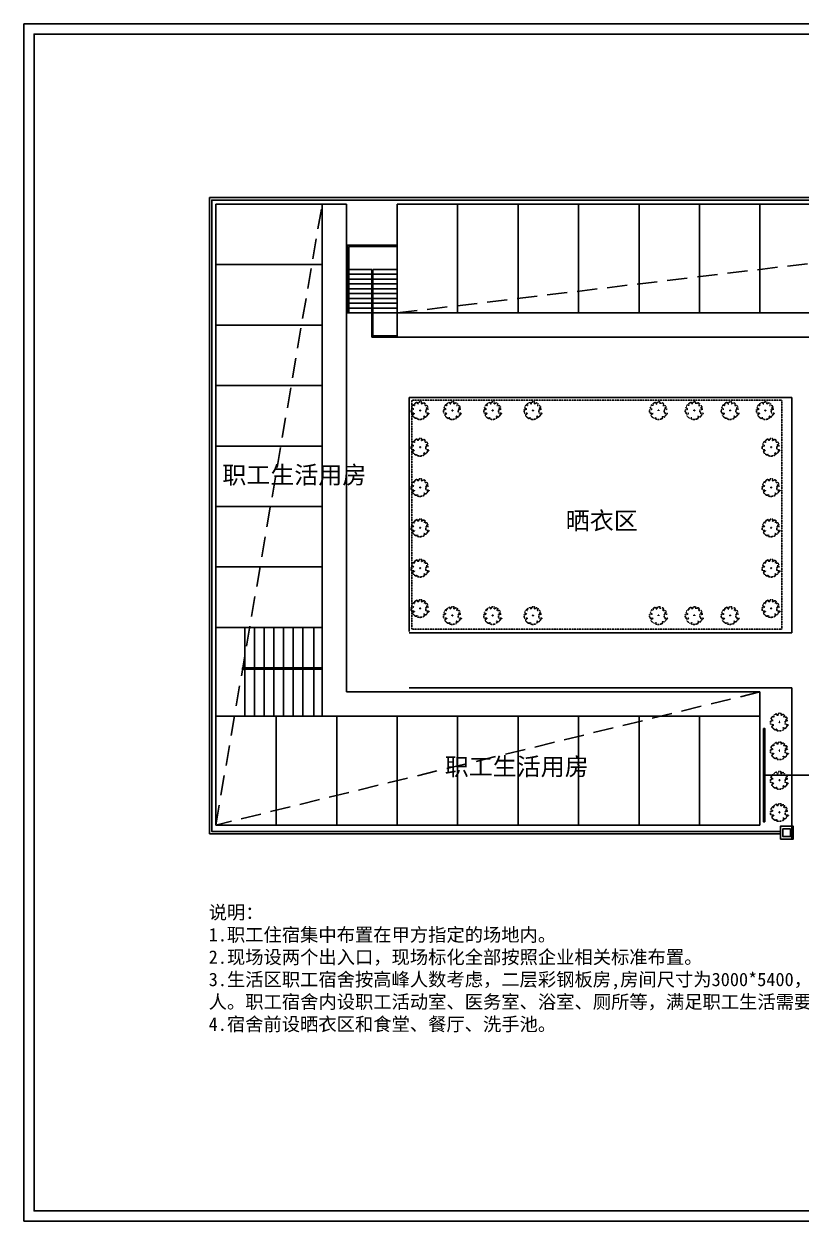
# Model space of a CAD drawing. Extents: x -337559 to 1065231, y 80891 to 497838.
# Drawn here: x -337559 to -298999, y 226363 to 285745 of the extents above; entities that cross this region are included whole.
import ezdxf

# ---------------------------------------------------------------- set-up
doc = ezdxf.new("R2010")
doc.units = 0
doc.linetypes.add('DASHED', pattern=[19.05, 12.7, -6.35])
doc.linetypes.add('DASHEDX2', pattern=[1.5, 1, -0.5])
doc.layers.get('0').update_dxf_attribs({"linetype": 'CONTINUOUS'})
for name, color, linetype in [('CC', 7, 'CONTINUOUS'), ('LAYER4', 5, 'CONTINUOUS'), ('LUNKUO', 6, 'CONTINUOUS'), ('外围线', 8, 'CONTINUOUS'), ('拟建', 7, 'CONTINUOUS'), ('标注', 7, 'CONTINUOUS'), ('水', 3, 'CONTINUOUS'), ('降水井', 3, 'CONTINUOUS')]:
    doc.layers.add(name, color=color, linetype=linetype)
doc.styles.add('文字', font='SimSun.ttf')

msp = doc.modelspace()

# ---------------------------------------------------------------- linework, layer by layer
for points in [[(-253584.3, 226362.8), (-337558.5, 226362.8), (-337558.5, 285744.6), (-253584.3, 285744.6)], [(-254084.1, 226862.7), (-337058.7, 226862.7), (-337058.7, 285244.8), (-254084.1, 285244.8)]]:
    msp.add_lwpolyline(points, close=True)
at = {"layer": 'CC', "linetype": 'DASHEDX2', "ltscale": 1000}
for p, q in [((-328039.2, 246008.5), (-322756.7, 276808.5)), ((-319039.2, 271408.5), (-274039.2, 276808.5)), ((-301039.2, 252608.5), (-328039.2, 246008.5))]:
    msp.add_line(p, q, dxfattribs=at)
at = {"layer": 'LAYER4'}
for p, q in [((-321499.2, 274768.5), (-319039.2, 274768.5)), ((-321499.2, 274768.5), (-321499.2, 271408.5)), ((-321439.2, 274708.5), (-319039.2, 274708.5)), ((-321439.2, 274708.5), (-321439.2, 271408.5)), ((-321439.2, 273568.5), (-320299.2, 273568.5)), ((-321439.2, 273328.5), (-320299.2, 273328.5)), ((-320299.2, 270208.5), (-320299.2, 273568.5)), ((-320239.2, 273568.5), (-319039.2, 273568.5)), ((-320239.2, 270268.5), (-320239.2, 273568.5)), ((-320239.2, 273328.5), (-319039.2, 273328.5)), ((-321439.2, 273088.5), (-320299.2, 273088.5)), ((-321439.2, 272848.5), (-320299.2, 272848.5)), ((-321439.2, 272608.5), (-320299.2, 272608.5)), ((-320239.2, 273088.5), (-319039.2, 273088.5)), ((-320239.2, 272848.5), (-319039.2, 272848.5)), ((-320239.2, 272608.5), (-319039.2, 272608.5)), ((-321439.2, 272368.5), (-320299.2, 272368.5)), ((-321439.2, 272128.5), (-320299.2, 272128.5)), ((-320239.2, 272368.5), (-319039.2, 272368.5)), ((-320239.2, 272128.5), (-319039.2, 272128.5)), ((-321499.2, 271408.5), (-320299.2, 271408.5)), ((-321439.2, 271888.5), (-320299.2, 271888.5)), ((-321439.2, 271648.5), (-320299.2, 271648.5)), ((-320239.2, 271888.5), (-319039.2, 271888.5)), ((-320239.2, 271648.5), (-319039.2, 271648.5)), ((-320239.2, 271408.5), (-319039.2, 271408.5)), ((-320299.2, 270208.5), (-319039.2, 270208.5)), ((-320239.2, 270268.5), (-319039.2, 270268.5)), ((-326596.7, 255808.5), (-326596.7, 253802)), ((-326116.7, 255808.5), (-326116.7, 253802)), ((-325636.7, 255808.5), (-325636.7, 253802)), ((-325156.7, 255808.5), (-325156.7, 253802)), ((-324676.7, 255808.5), (-324676.7, 253802)), ((-324196.7, 255808.5), (-324196.7, 253802)), ((-323716.7, 255808.5), (-323716.7, 253802)), ((-323174.1, 255808.5), (-323174.1, 253802)), ((-326722, 253742), (-326722, 253802)), ((-326722, 253802), (-322756.7, 253802)), ((-326722, 253742), (-322756.7, 253742)), ((-326596.7, 253742), (-326596.7, 251408.5)), ((-326116.7, 253742), (-326116.7, 251408.5)), ((-325636.7, 253742), (-325636.7, 251408.5)), ((-325156.7, 253742), (-325156.7, 251408.5)), ((-324676.7, 253742), (-324676.7, 251408.5)), ((-324196.7, 253742), (-324196.7, 251408.5)), ((-323716.7, 253742), (-323716.7, 251408.5)), ((-323174.1, 253742), (-323174.1, 251408.5))]:
    msp.add_line(p, q, dxfattribs=at)
at = {"layer": 'LUNKUO'}
for p, q in [((-328039.2, 276808.5), (-328039.2, 255808.5)), ((-321556.7, 276808.5), (-328039.2, 276808.5)), ((-322756.7, 276808.5), (-322756.7, 251408.5)), ((-321556.7, 276808.5), (-321556.7, 252608.5)), ((-274039.2, 276808.5), (-319039.2, 276808.5)), ((-319039.2, 276808.5), (-319039.2, 270208.5)), ((-316039.2, 276808.5), (-316039.2, 271408.5)), ((-313039.2, 276808.5), (-313039.2, 271408.5)), ((-310039.2, 276808.5), (-310039.2, 271408.5)), ((-307039.2, 276808.5), (-307039.2, 271408.5)), ((-304039.2, 276808.5), (-304039.2, 271408.5)), ((-301039.2, 276808.5), (-301039.2, 271408.5)), ((-322756.7, 273808.5), (-328039.2, 273808.5)), ((-319039.2, 271408.5), (-274039.2, 271408.5)), ((-322756.7, 270808.5), (-328039.2, 270808.5)), ((-319039.2, 270208.5), (-274039.2, 270208.5)), ((-322756.7, 267808.5), (-328039.2, 267808.5)), ((-322756.7, 264808.5), (-328039.2, 264808.5)), ((-322756.7, 261808.5), (-328039.2, 261808.5)), ((-322756.7, 258808.5), (-328039.2, 258808.5)), ((-328039.2, 246008.5), (-328039.2, 255808.5)), ((-322756.7, 255808.5), (-328039.2, 255808.5)), ((-321556.7, 252608.5), (-301039.2, 252608.5)), ((-301039.2, 246008.5), (-301039.2, 252608.5)), ((-328039.2, 251408.5), (-301039.2, 251408.5)), ((-325039.2, 246008.5), (-325039.2, 251408.5)), ((-322039.2, 246008.5), (-322039.2, 251408.5)), ((-319039.2, 246008.5), (-319039.2, 251408.5)), ((-316039.2, 246008.5), (-316039.2, 251408.5)), ((-313039.2, 246008.5), (-313039.2, 251408.5)), ((-310039.2, 246008.5), (-310039.2, 251408.5)), ((-307039.2, 246008.5), (-307039.2, 251408.5)), ((-304039.2, 246008.5), (-304039.2, 251408.5)), ((-301039.2, 246008.5), (-328039.2, 246008.5))]:
    msp.add_line(p, q, dxfattribs=at)
at = {"layer": '外围线'}
for p, q in [((-318439.2, 267208.5), (-318439.2, 255608.5)), ((-318439.2, 267208.5), (-299464.6, 267208.5)), ((-299464.6, 255537.3), (-299464.6, 267208.5)), ((-318439.2, 255537.3), (-299464.6, 255537.3)), ((-318439.2, 252820.7), (-299464.6, 252820.7)), ((-299464.6, 245292.3), (-299464.6, 252820.7))]:
    msp.add_line(p, q, dxfattribs=at)
at = {"layer": '拟建'}
for p, q in [((-328359.2, 245567.6), (-328359.2, 277128.5)), ((-328359.2, 277128.5), (-269689.1, 277128.5)), ((-300027.7, 245567.6), (-328359.2, 245567.6))]:
    msp.add_line(p, q, dxfattribs=at)
msp.add_lwpolyline([(-269809.1, 270942.9), (-269809.1, 277008.5), (-328239.2, 277008.5), (-328239.2, 245687.6), (-300027.7, 245687.6)], dxfattribs=at)
at = {"layer": '标注', "ltscale": 500}
msp.add_line((-300798.2, 248485.5), (-294411.6, 248485.5), dxfattribs=at)
at = {"layer": '标注'}
msp.add_lwpolyline([(-300027.7, 245307.2), (-299387.7, 245307.2), (-299387.7, 245947.2), (-300027.7, 245947.2), (-300027.7, 245307.2)], dxfattribs=at)
msp.add_lwpolyline([(-299515.7, 245819.2), (-299899.7, 245819.2), (-299899.7, 245435.2), (-299515.7, 245435.2)], close=True, dxfattribs=at)
at = {"layer": '水'}
msp.add_lwpolyline([(-300870.9, 250799), (-300798.2, 250799), (-300798.2, 246172.1), (-300870.9, 246172.1)], close=True, dxfattribs=at)
at = {"layer": '降水井', "linetype": 'DASHED'}
for p, q in [((-318344.9, 266610.5), (-318212.5, 266635.9)), ((-318212.5, 266635.9), (-318321.1, 266712.2)), ((-318319.2, 267088.5), (-318319.2, 255728.5)), ((-318319.2, 267088.5), (-299960.4, 267088.5)), ((-318239.2, 266850.4), (-318177.7, 266808.2)), ((-318177.7, 266808.2), (-318167.1, 266916)), ((-318051.2, 266975.9), (-317994.9, 266877.4)), ((-317994.9, 266877.4), (-317943.4, 266997.7)), ((-317817.1, 266988.6), (-317827.2, 266898.1)), ((-317827.2, 266898.1), (-317715.7, 266952.6)), ((-317642.9, 266906.6), (-317690.7, 266823.7)), ((-317690.7, 266823.7), (-317549.3, 266806.1)), ((-317616.5, 266610.5), (-317484.1, 266635.9)), ((-317514, 266742.8), (-317597.6, 266684.3)), ((-317597.6, 266684.3), (-317481.1, 266634.7)), ((-316742.9, 266610.5), (-316610.5, 266635.9)), ((-316610.5, 266635.9), (-316719.1, 266712.2)), ((-316637.2, 266850.4), (-316575.7, 266808.2)), ((-316575.7, 266808.2), (-316565.1, 266916)), ((-316449.2, 266975.9), (-316392.9, 266877.4)), ((-316392.9, 266877.4), (-316341.4, 266997.7)), ((-316215.1, 266988.6), (-316225.2, 266898.1)), ((-316225.2, 266898.1), (-316113.7, 266952.6)), ((-316040.9, 266906.6), (-316088.7, 266823.7)), ((-316088.7, 266823.7), (-315947.3, 266806.1)), ((-316014.5, 266610.5), (-315882.1, 266635.9)), ((-315912, 266742.8), (-315995.6, 266684.3)), ((-315995.6, 266684.3), (-315879.1, 266634.7)), ((-314742.9, 266610.5), (-314610.5, 266635.9)), ((-314610.5, 266635.9), (-314719.1, 266712.2)), ((-314637.2, 266850.4), (-314575.7, 266808.2)), ((-314575.7, 266808.2), (-314565.1, 266916)), ((-314449.2, 266975.9), (-314392.9, 266877.4)), ((-314392.9, 266877.4), (-314341.4, 266997.7)), ((-314215.1, 266988.6), (-314225.2, 266898.1)), ((-314225.2, 266898.1), (-314113.7, 266952.6)), ((-314040.9, 266906.6), (-314088.7, 266823.7)), ((-314088.7, 266823.7), (-313947.3, 266806.1)), ((-314014.5, 266610.5), (-313882.1, 266635.9)), ((-313912, 266742.8), (-313995.6, 266684.3)), ((-313995.6, 266684.3), (-313879.1, 266634.7)), ((-312742.9, 266610.5), (-312610.5, 266635.9)), ((-312610.5, 266635.9), (-312719.1, 266712.2)), ((-312637.2, 266850.4), (-312575.7, 266808.2)), ((-312575.7, 266808.2), (-312565.1, 266916)), ((-312449.2, 266975.9), (-312392.9, 266877.4)), ((-312392.9, 266877.4), (-312341.4, 266997.7)), ((-312215.1, 266988.6), (-312225.2, 266898.1)), ((-312225.2, 266898.1), (-312113.7, 266952.6)), ((-312040.9, 266906.6), (-312088.7, 266823.7)), ((-312088.7, 266823.7), (-311947.3, 266806.1)), ((-312014.5, 266610.5), (-311882.1, 266635.9)), ((-311912, 266742.8), (-311995.6, 266684.3)), ((-311995.6, 266684.3), (-311879.1, 266634.7)), ((-306514.7, 266610.5), (-306382.3, 266635.9)), ((-306382.3, 266635.9), (-306490.9, 266712.2)), ((-306409.1, 266850.4), (-306347.5, 266808.2)), ((-306347.5, 266808.2), (-306337, 266916)), ((-306221, 266975.9), (-306164.8, 266877.4)), ((-306164.8, 266877.4), (-306113.2, 266997.7)), ((-305986.9, 266988.6), (-305997, 266898.1)), ((-305997, 266898.1), (-305885.6, 266952.6)), ((-305812.8, 266906.6), (-305860.5, 266823.7)), ((-305860.5, 266823.7), (-305719.2, 266806.1)), ((-305786.3, 266610.5), (-305653.9, 266635.9)), ((-305683.9, 266742.8), (-305767.5, 266684.3)), ((-305767.5, 266684.3), (-305651, 266634.7)), ((-304742.9, 266610.5), (-304610.5, 266635.9)), ((-304610.5, 266635.9), (-304719.1, 266712.2)), ((-304637.2, 266850.4), (-304575.7, 266808.2)), ((-304575.7, 266808.2), (-304565.1, 266916)), ((-304449.2, 266975.9), (-304392.9, 266877.4)), ((-304392.9, 266877.4), (-304341.4, 266997.7)), ((-304215.1, 266988.6), (-304225.2, 266898.1)), ((-304225.2, 266898.1), (-304113.7, 266952.6)), ((-304040.9, 266906.6), (-304088.7, 266823.7)), ((-304088.7, 266823.7), (-303947.3, 266806.1)), ((-304014.5, 266610.5), (-303882.1, 266635.9)), ((-303912, 266742.8), (-303995.6, 266684.3)), ((-303995.6, 266684.3), (-303879.1, 266634.7)), ((-302961.5, 266610.5), (-302829.1, 266635.9)), ((-302829.1, 266635.9), (-302937.7, 266712.2)), ((-302855.9, 266850.4), (-302794.3, 266808.2)), ((-302794.3, 266808.2), (-302783.8, 266916)), ((-302667.8, 266975.9), (-302611.6, 266877.4)), ((-302611.6, 266877.4), (-302560, 266997.7)), ((-302433.7, 266988.6), (-302443.8, 266898.1)), ((-302443.8, 266898.1), (-302332.4, 266952.6)), ((-302259.6, 266906.6), (-302307.3, 266823.7)), ((-302307.3, 266823.7), (-302166, 266806.1)), ((-302233.1, 266610.5), (-302100.7, 266635.9)), ((-302130.7, 266742.8), (-302214.3, 266684.3)), ((-302214.3, 266684.3), (-302097.8, 266634.7)), ((-301216, 266610.5), (-301083.6, 266635.9)), ((-301083.6, 266635.9), (-301192.2, 266712.2)), ((-301110.3, 266850.4), (-301048.8, 266808.2)), ((-301048.8, 266808.2), (-301038.2, 266916)), ((-300922.3, 266975.9), (-300866, 266877.4)), ((-300866, 266877.4), (-300814.5, 266997.7)), ((-300688.2, 266988.6), (-300698.3, 266898.1)), ((-300698.3, 266898.1), (-300586.8, 266952.6)), ((-300514, 266906.6), (-300561.8, 266823.7)), ((-300561.8, 266823.7), (-300420.4, 266806.1)), ((-300487.6, 266610.5), (-300355.2, 266635.9)), ((-300385.1, 266742.8), (-300468.7, 266684.3)), ((-300468.7, 266684.3), (-300352.2, 266634.7)), ((-299960.4, 255728.5), (-299960.4, 267088.5)), ((-318172.2, 266426.6), (-318330.7, 266442.9)), ((-318287.3, 266341.6), (-318172.2, 266426.6)), ((-318025.7, 266213.4), (-318116.8, 266178.1)), ((-318031.5, 266143.5), (-318025.7, 266213.4)), ((-317618.1, 266239.9), (-317715.5, 266293.9)), ((-317715.5, 266293.9), (-317695.8, 266183.6)), ((-317443.8, 266426.6), (-317602.3, 266442.9)), ((-317558.9, 266341.6), (-317443.8, 266426.6)), ((-316570.2, 266426.6), (-316728.7, 266442.9)), ((-316685.3, 266341.6), (-316570.2, 266426.6)), ((-316423.7, 266213.4), (-316514.8, 266178.1)), ((-316429.5, 266143.5), (-316423.7, 266213.4)), ((-316113.5, 266293.9), (-316093.8, 266183.6)), ((-316016.1, 266239.9), (-316113.5, 266293.9)), ((-315841.8, 266426.6), (-316000.3, 266442.9)), ((-315956.9, 266341.6), (-315841.8, 266426.6)), ((-314570.2, 266426.6), (-314728.7, 266442.9)), ((-314685.3, 266341.6), (-314570.2, 266426.6)), ((-314423.7, 266213.4), (-314514.8, 266178.1)), ((-314429.5, 266143.5), (-314423.7, 266213.4)), ((-314113.5, 266293.9), (-314093.8, 266183.6)), ((-314016.1, 266239.9), (-314113.5, 266293.9)), ((-313841.8, 266426.6), (-314000.3, 266442.9)), ((-313956.9, 266341.6), (-313841.8, 266426.6)), ((-312570.2, 266426.6), (-312728.7, 266442.9)), ((-312685.3, 266341.6), (-312570.2, 266426.6)), ((-312423.7, 266213.4), (-312514.8, 266178.1)), ((-312429.5, 266143.5), (-312423.7, 266213.4)), ((-312113.5, 266293.9), (-312093.8, 266183.6)), ((-312016.1, 266239.9), (-312113.5, 266293.9)), ((-311841.8, 266426.6), (-312000.3, 266442.9)), ((-311956.9, 266341.6), (-311841.8, 266426.6)), ((-306342, 266426.6), (-306500.5, 266442.9)), ((-306457.1, 266341.6), (-306342, 266426.6)), ((-306195.5, 266213.4), (-306286.7, 266178.1)), ((-306201.4, 266143.5), (-306195.5, 266213.4)), ((-305885.3, 266293.9), (-305865.6, 266183.6)), ((-305787.9, 266239.9), (-305885.3, 266293.9)), ((-305613.7, 266426.6), (-305772.1, 266442.9)), ((-305728.7, 266341.6), (-305613.7, 266426.6)), ((-304570.2, 266426.6), (-304728.7, 266442.9)), ((-304685.3, 266341.6), (-304570.2, 266426.6)), ((-304423.7, 266213.4), (-304514.8, 266178.1)), ((-304429.5, 266143.5), (-304423.7, 266213.4)), ((-304113.5, 266293.9), (-304093.8, 266183.6)), ((-304016.1, 266239.9), (-304113.5, 266293.9)), ((-303841.8, 266426.6), (-304000.3, 266442.9)), ((-303956.9, 266341.6), (-303841.8, 266426.6)), ((-302788.8, 266426.6), (-302947.3, 266442.9)), ((-302903.9, 266341.6), (-302788.8, 266426.6)), ((-302642.3, 266213.4), (-302733.5, 266178.1)), ((-302648.2, 266143.5), (-302642.3, 266213.4)), ((-302332.2, 266293.9), (-302312.4, 266183.6)), ((-302234.7, 266239.9), (-302332.2, 266293.9)), ((-302060.5, 266426.6), (-302218.9, 266442.9)), ((-302175.5, 266341.6), (-302060.5, 266426.6)), ((-301043.3, 266426.6), (-301201.8, 266442.9)), ((-301158.4, 266341.6), (-301043.3, 266426.6)), ((-300896.8, 266213.4), (-300987.9, 266178.1)), ((-300902.6, 266143.5), (-300896.8, 266213.4)), ((-300586.6, 266293.9), (-300566.9, 266183.6)), ((-300489.2, 266239.9), (-300586.6, 266293.9)), ((-300314.9, 266426.6), (-300473.4, 266442.9)), ((-300430, 266341.6), (-300314.9, 266426.6)), ((-318212.5, 264817.9), (-318321.1, 264894.2)), ((-318239.2, 265032.4), (-318177.7, 264990.2)), ((-318177.7, 264990.2), (-318167.1, 265098)), ((-318051.2, 265157.9), (-317994.9, 265059.4)), ((-317994.9, 265059.4), (-317943.4, 265179.7)), ((-317817.1, 265170.6), (-317827.2, 265080.1)), ((-317827.2, 265080.1), (-317715.7, 265134.6)), ((-317642.9, 265088.6), (-317690.7, 265005.7)), ((-317690.7, 265005.7), (-317549.3, 264988.1)), ((-317514, 264924.8), (-317597.6, 264866.3)), ((-317597.6, 264866.3), (-317481.1, 264816.7)), ((-300797.1, 264817.9), (-300905.7, 264894.2)), ((-300823.8, 265032.4), (-300762.3, 264990.2)), ((-300762.3, 264990.2), (-300751.7, 265098)), ((-300635.8, 265157.9), (-300579.5, 265059.4)), ((-300579.5, 265059.4), (-300528, 265179.7)), ((-300401.7, 265170.6), (-300411.8, 265080.1)), ((-300411.8, 265080.1), (-300300.3, 265134.6)), ((-300227.5, 265088.6), (-300275.3, 265005.7)), ((-300275.3, 265005.7), (-300133.9, 264988.1)), ((-300098.6, 264924.8), (-300182.2, 264866.3)), ((-300182.2, 264866.3), (-300065.7, 264816.7)), ((-318344.9, 264792.5), (-318212.5, 264817.9)), ((-318172.2, 264608.6), (-318330.7, 264624.9)), ((-318287.3, 264523.6), (-318172.2, 264608.6)), ((-318025.7, 264395.4), (-318116.8, 264360.1)), ((-318031.5, 264325.5), (-318025.7, 264395.4)), ((-317715.5, 264475.9), (-317695.8, 264365.6)), ((-317618.1, 264421.9), (-317715.5, 264475.9)), ((-317616.5, 264792.5), (-317484.1, 264817.9)), ((-317443.8, 264608.6), (-317602.3, 264624.9)), ((-317558.9, 264523.6), (-317443.8, 264608.6)), ((-300929.5, 264792.5), (-300797.1, 264817.9)), ((-300756.8, 264608.6), (-300915.3, 264624.9)), ((-300871.9, 264523.6), (-300756.8, 264608.6)), ((-300610.3, 264395.4), (-300701.4, 264360.1)), ((-300616.1, 264325.5), (-300610.3, 264395.4)), ((-300300.1, 264475.9), (-300280.4, 264365.6)), ((-300202.7, 264421.9), (-300300.1, 264475.9)), ((-300201.1, 264792.5), (-300068.7, 264817.9)), ((-300028.4, 264608.6), (-300186.9, 264624.9)), ((-300143.5, 264523.6), (-300028.4, 264608.6)), ((-318177.7, 262990.2), (-318167.1, 263098)), ((-318051.2, 263157.9), (-317994.9, 263059.4)), ((-317994.9, 263059.4), (-317943.4, 263179.7)), ((-317817.1, 263170.6), (-317827.2, 263080.1)), ((-317827.2, 263080.1), (-317715.7, 263134.6)), ((-317642.9, 263088.6), (-317690.7, 263005.7)), ((-300762.3, 262990.2), (-300751.7, 263098)), ((-300635.8, 263157.9), (-300579.5, 263059.4)), ((-300579.5, 263059.4), (-300528, 263179.7)), ((-300401.7, 263170.6), (-300411.8, 263080.1)), ((-300411.8, 263080.1), (-300300.3, 263134.6)), ((-300227.5, 263088.6), (-300275.3, 263005.7)), ((-318344.9, 262792.5), (-318212.5, 262817.9)), ((-318172.2, 262608.6), (-318330.7, 262624.9)), ((-318212.5, 262817.9), (-318321.1, 262894.2)), ((-318287.3, 262523.6), (-318172.2, 262608.6)), ((-318239.2, 263032.4), (-318177.7, 262990.2)), ((-317715.5, 262475.9), (-317695.8, 262365.6)), ((-317618.1, 262421.9), (-317715.5, 262475.9)), ((-317690.7, 263005.7), (-317549.3, 262988.1)), ((-317616.5, 262792.5), (-317484.1, 262817.9)), ((-317443.8, 262608.6), (-317602.3, 262624.9)), ((-317514, 262924.8), (-317597.6, 262866.3)), ((-317597.6, 262866.3), (-317481.1, 262816.7)), ((-317558.9, 262523.6), (-317443.8, 262608.6)), ((-300929.5, 262792.5), (-300797.1, 262817.9)), ((-300756.8, 262608.6), (-300915.3, 262624.9)), ((-300797.1, 262817.9), (-300905.7, 262894.2)), ((-300871.9, 262523.6), (-300756.8, 262608.6)), ((-300823.8, 263032.4), (-300762.3, 262990.2)), ((-300300.1, 262475.9), (-300280.4, 262365.6)), ((-300202.7, 262421.9), (-300300.1, 262475.9)), ((-300275.3, 263005.7), (-300133.9, 262988.1)), ((-300201.1, 262792.5), (-300068.7, 262817.9)), ((-300028.4, 262608.6), (-300186.9, 262624.9)), ((-300098.6, 262924.8), (-300182.2, 262866.3)), ((-300182.2, 262866.3), (-300065.7, 262816.7)), ((-300143.5, 262523.6), (-300028.4, 262608.6)), ((-318025.7, 262395.4), (-318116.8, 262360.1)), ((-318031.5, 262325.5), (-318025.7, 262395.4)), ((-300610.3, 262395.4), (-300701.4, 262360.1)), ((-300616.1, 262325.5), (-300610.3, 262395.4)), ((-318344.9, 260792.5), (-318212.5, 260817.9)), ((-318212.5, 260817.9), (-318321.1, 260894.2)), ((-318239.2, 261032.4), (-318177.7, 260990.2)), ((-318177.7, 260990.2), (-318167.1, 261098)), ((-318051.2, 261157.9), (-317994.9, 261059.4)), ((-317994.9, 261059.4), (-317943.4, 261179.7)), ((-317817.1, 261170.6), (-317827.2, 261080.1)), ((-317827.2, 261080.1), (-317715.7, 261134.6)), ((-317642.9, 261088.6), (-317690.7, 261005.7)), ((-317690.7, 261005.7), (-317549.3, 260988.1)), ((-317616.5, 260792.5), (-317484.1, 260817.9)), ((-317514, 260924.8), (-317597.6, 260866.3)), ((-317597.6, 260866.3), (-317481.1, 260816.7)), ((-300929.5, 260792.5), (-300797.1, 260817.9)), ((-300797.1, 260817.9), (-300905.7, 260894.2)), ((-300823.8, 261032.4), (-300762.3, 260990.2)), ((-300762.3, 260990.2), (-300751.7, 261098)), ((-300635.8, 261157.9), (-300579.5, 261059.4)), ((-300579.5, 261059.4), (-300528, 261179.7)), ((-300401.7, 261170.6), (-300411.8, 261080.1)), ((-300411.8, 261080.1), (-300300.3, 261134.6)), ((-300227.5, 261088.6), (-300275.3, 261005.7)), ((-300275.3, 261005.7), (-300133.9, 260988.1)), ((-300201.1, 260792.5), (-300068.7, 260817.9)), ((-300098.6, 260924.8), (-300182.2, 260866.3)), ((-300182.2, 260866.3), (-300065.7, 260816.7)), ((-318172.2, 260608.6), (-318330.7, 260624.9)), ((-318287.3, 260523.6), (-318172.2, 260608.6)), ((-318025.7, 260395.4), (-318116.8, 260360.1)), ((-318031.5, 260325.5), (-318025.7, 260395.4)), ((-317715.5, 260475.9), (-317695.8, 260365.6)), ((-317618.1, 260421.9), (-317715.5, 260475.9)), ((-317443.8, 260608.6), (-317602.3, 260624.9)), ((-317558.9, 260523.6), (-317443.8, 260608.6)), ((-300756.8, 260608.6), (-300915.3, 260624.9)), ((-300871.9, 260523.6), (-300756.8, 260608.6)), ((-300610.3, 260395.4), (-300701.4, 260360.1)), ((-300616.1, 260325.5), (-300610.3, 260395.4)), ((-300300.1, 260475.9), (-300280.4, 260365.6)), ((-300202.7, 260421.9), (-300300.1, 260475.9)), ((-300028.4, 260608.6), (-300186.9, 260624.9)), ((-300143.5, 260523.6), (-300028.4, 260608.6)), ((-318239.2, 259032.4), (-318177.7, 258990.2)), ((-318177.7, 258990.2), (-318167.1, 259098)), ((-318051.2, 259157.9), (-317994.9, 259059.4)), ((-317994.9, 259059.4), (-317943.4, 259179.7)), ((-317817.1, 259170.6), (-317827.2, 259080.1)), ((-317827.2, 259080.1), (-317715.7, 259134.6)), ((-317642.9, 259088.6), (-317690.7, 259005.7)), ((-317690.7, 259005.7), (-317549.3, 258988.1)), ((-317514, 258924.8), (-317597.6, 258866.3)), ((-300823.8, 259032.4), (-300762.3, 258990.2)), ((-300762.3, 258990.2), (-300751.7, 259098)), ((-300635.8, 259157.9), (-300579.5, 259059.4)), ((-300579.5, 259059.4), (-300528, 259179.7)), ((-300401.7, 259170.6), (-300411.8, 259080.1)), ((-300411.8, 259080.1), (-300300.3, 259134.6)), ((-300227.5, 259088.6), (-300275.3, 259005.7)), ((-300275.3, 259005.7), (-300133.9, 258988.1)), ((-300098.6, 258924.8), (-300182.2, 258866.3)), ((-318344.9, 258792.5), (-318212.5, 258817.9)), ((-318172.2, 258608.6), (-318330.7, 258624.9)), ((-318212.5, 258817.9), (-318321.1, 258894.2)), ((-318287.3, 258523.6), (-318172.2, 258608.6)), ((-318025.7, 258395.4), (-318116.8, 258360.1)), ((-318031.5, 258325.5), (-318025.7, 258395.4)), ((-317715.5, 258475.9), (-317695.8, 258365.6)), ((-317618.1, 258421.9), (-317715.5, 258475.9)), ((-317616.5, 258792.5), (-317484.1, 258817.9)), ((-317443.8, 258608.6), (-317602.3, 258624.9)), ((-317597.6, 258866.3), (-317481.1, 258816.7)), ((-317558.9, 258523.6), (-317443.8, 258608.6)), ((-300929.5, 258792.5), (-300797.1, 258817.9)), ((-300756.8, 258608.6), (-300915.3, 258624.9)), ((-300797.1, 258817.9), (-300905.7, 258894.2)), ((-300871.9, 258523.6), (-300756.8, 258608.6)), ((-300610.3, 258395.4), (-300701.4, 258360.1)), ((-300616.1, 258325.5), (-300610.3, 258395.4)), ((-300300.1, 258475.9), (-300280.4, 258365.6)), ((-300202.7, 258421.9), (-300300.1, 258475.9)), ((-300201.1, 258792.5), (-300068.7, 258817.9)), ((-300028.4, 258608.6), (-300186.9, 258624.9)), ((-300182.2, 258866.3), (-300065.7, 258816.7)), ((-300143.5, 258523.6), (-300028.4, 258608.6)), ((-318051.2, 257157.9), (-317994.9, 257059.4)), ((-317994.9, 257059.4), (-317943.4, 257179.7)), ((-317817.1, 257170.6), (-317827.2, 257080.1)), ((-317827.2, 257080.1), (-317715.7, 257134.6)), ((-300635.8, 257157.9), (-300579.5, 257059.4)), ((-300579.5, 257059.4), (-300528, 257179.7)), ((-300401.7, 257170.6), (-300411.8, 257080.1)), ((-300411.8, 257080.1), (-300300.3, 257134.6)), ((-318344.9, 256792.5), (-318212.5, 256817.9)), ((-318172.2, 256608.6), (-318330.7, 256624.9)), ((-318212.5, 256817.9), (-318321.1, 256894.2)), ((-318287.3, 256523.6), (-318172.2, 256608.6)), ((-318239.2, 257032.4), (-318177.7, 256990.2)), ((-318177.7, 256990.2), (-318167.1, 257098)), ((-317642.9, 257088.6), (-317690.7, 257005.7)), ((-317690.7, 257005.7), (-317549.3, 256988.1)), ((-317616.5, 256792.5), (-317484.1, 256817.9)), ((-317443.8, 256608.6), (-317602.3, 256624.9)), ((-317514, 256924.8), (-317597.6, 256866.3)), ((-317597.6, 256866.3), (-317481.1, 256816.7)), ((-317558.9, 256523.6), (-317443.8, 256608.6)), ((-316610.5, 256469.7), (-316719.1, 256545.9)), ((-316637.2, 256684.1), (-316575.7, 256641.9)), ((-316575.7, 256641.9), (-316565.1, 256749.8)), ((-316449.2, 256809.6), (-316392.9, 256711.1)), ((-316392.9, 256711.1), (-316341.4, 256831.5)), ((-316215.1, 256822.4), (-316225.2, 256731.8)), ((-316225.2, 256731.8), (-316113.7, 256786.4)), ((-316040.9, 256740.3), (-316088.7, 256657.4)), ((-316088.7, 256657.4), (-315947.3, 256639.8)), ((-315912, 256576.5), (-315995.6, 256518)), ((-314610.5, 256469.7), (-314719.1, 256545.9)), ((-314637.2, 256684.1), (-314575.7, 256641.9)), ((-314575.7, 256641.9), (-314565.1, 256749.8)), ((-314449.2, 256809.6), (-314392.9, 256711.1)), ((-314392.9, 256711.1), (-314341.4, 256831.5)), ((-314215.1, 256822.4), (-314225.2, 256731.8)), ((-314225.2, 256731.8), (-314113.7, 256786.4)), ((-314040.9, 256740.3), (-314088.7, 256657.4)), ((-314088.7, 256657.4), (-313947.3, 256639.8)), ((-313912, 256576.5), (-313995.6, 256518)), ((-312610.5, 256469.7), (-312719.1, 256545.9)), ((-312637.2, 256684.1), (-312575.7, 256641.9)), ((-312575.7, 256641.9), (-312565.1, 256749.8)), ((-312449.2, 256809.6), (-312392.9, 256711.1)), ((-312392.9, 256711.1), (-312341.4, 256831.5)), ((-312215.1, 256822.4), (-312225.2, 256731.8)), ((-312225.2, 256731.8), (-312113.7, 256786.4)), ((-312040.9, 256740.3), (-312088.7, 256657.4)), ((-312088.7, 256657.4), (-311947.3, 256639.8)), ((-311912, 256576.5), (-311995.6, 256518)), ((-306382.3, 256469.7), (-306490.9, 256545.9)), ((-306409.1, 256684.1), (-306347.5, 256641.9)), ((-306347.5, 256641.9), (-306337, 256749.8)), ((-306221, 256809.6), (-306164.8, 256711.1)), ((-306164.8, 256711.1), (-306113.2, 256831.5)), ((-305986.9, 256822.4), (-305997, 256731.8)), ((-305997, 256731.8), (-305885.6, 256786.4)), ((-305812.8, 256740.3), (-305860.5, 256657.4)), ((-305860.5, 256657.4), (-305719.2, 256639.8)), ((-305683.9, 256576.5), (-305767.5, 256518)), ((-304610.5, 256469.7), (-304719.1, 256545.9)), ((-304637.2, 256684.1), (-304575.7, 256641.9)), ((-304575.7, 256641.9), (-304565.1, 256749.8)), ((-304449.2, 256809.6), (-304392.9, 256711.1)), ((-304392.9, 256711.1), (-304341.4, 256831.5)), ((-304215.1, 256822.4), (-304225.2, 256731.8)), ((-304225.2, 256731.8), (-304113.7, 256786.4)), ((-304040.9, 256740.3), (-304088.7, 256657.4)), ((-304088.7, 256657.4), (-303947.3, 256639.8)), ((-303912, 256576.5), (-303995.6, 256518)), ((-302829.1, 256469.7), (-302937.7, 256545.9)), ((-302855.9, 256684.1), (-302794.3, 256641.9)), ((-302794.3, 256641.9), (-302783.8, 256749.8)), ((-302667.8, 256809.6), (-302611.6, 256711.1)), ((-302611.6, 256711.1), (-302560, 256831.5)), ((-302433.7, 256822.4), (-302443.8, 256731.8)), ((-302443.8, 256731.8), (-302332.4, 256786.4)), ((-302259.6, 256740.3), (-302307.3, 256657.4)), ((-302307.3, 256657.4), (-302166, 256639.8)), ((-302130.7, 256576.5), (-302214.3, 256518)), ((-300929.5, 256792.5), (-300797.1, 256817.9)), ((-300756.8, 256608.6), (-300915.3, 256624.9)), ((-300797.1, 256817.9), (-300905.7, 256894.2)), ((-300871.9, 256523.6), (-300756.8, 256608.6)), ((-300823.8, 257032.4), (-300762.3, 256990.2)), ((-300762.3, 256990.2), (-300751.7, 257098)), ((-300227.5, 257088.6), (-300275.3, 257005.7)), ((-300275.3, 257005.7), (-300133.9, 256988.1)), ((-300201.1, 256792.5), (-300068.7, 256817.9)), ((-300028.4, 256608.6), (-300186.9, 256624.9)), ((-300098.6, 256924.8), (-300182.2, 256866.3)), ((-300182.2, 256866.3), (-300065.7, 256816.7)), ((-300143.5, 256523.6), (-300028.4, 256608.6)), ((-318025.7, 256395.4), (-318116.8, 256360.1)), ((-318031.5, 256325.5), (-318025.7, 256395.4)), ((-317618.1, 256421.9), (-317715.5, 256475.9)), ((-317715.5, 256475.9), (-317695.8, 256365.6)), ((-316742.9, 256444.2), (-316610.5, 256469.7)), ((-316570.2, 256260.4), (-316728.7, 256276.6)), ((-316685.3, 256175.4), (-316570.2, 256260.4)), ((-316423.7, 256047.1), (-316514.8, 256011.8)), ((-316429.5, 255977.2), (-316423.7, 256047.1)), ((-316016.1, 256073.6), (-316113.5, 256127.7)), ((-316113.5, 256127.7), (-316093.8, 256017.3)), ((-316014.5, 256444.2), (-315882.1, 256469.7)), ((-315841.8, 256260.4), (-316000.3, 256276.6)), ((-315995.6, 256518), (-315879.1, 256468.5)), ((-315956.9, 256175.4), (-315841.8, 256260.4)), ((-314742.9, 256444.2), (-314610.5, 256469.7)), ((-314570.2, 256260.4), (-314728.7, 256276.6)), ((-314685.3, 256175.4), (-314570.2, 256260.4)), ((-314423.7, 256047.1), (-314514.8, 256011.8)), ((-314429.5, 255977.2), (-314423.7, 256047.1)), ((-314016.1, 256073.6), (-314113.5, 256127.7)), ((-314113.5, 256127.7), (-314093.8, 256017.3)), ((-314014.5, 256444.2), (-313882.1, 256469.7)), ((-313841.8, 256260.4), (-314000.3, 256276.6)), ((-313995.6, 256518), (-313879.1, 256468.5)), ((-313956.9, 256175.4), (-313841.8, 256260.4)), ((-312742.9, 256444.2), (-312610.5, 256469.7)), ((-312570.2, 256260.4), (-312728.7, 256276.6)), ((-312685.3, 256175.4), (-312570.2, 256260.4)), ((-312423.7, 256047.1), (-312514.8, 256011.8)), ((-312429.5, 255977.2), (-312423.7, 256047.1)), ((-312016.1, 256073.6), (-312113.5, 256127.7)), ((-312113.5, 256127.7), (-312093.8, 256017.3)), ((-312014.5, 256444.2), (-311882.1, 256469.7)), ((-311841.8, 256260.4), (-312000.3, 256276.6)), ((-311995.6, 256518), (-311879.1, 256468.5)), ((-311956.9, 256175.4), (-311841.8, 256260.4)), ((-306514.7, 256444.2), (-306382.3, 256469.7)), ((-306342, 256260.4), (-306500.5, 256276.6)), ((-306457.1, 256175.4), (-306342, 256260.4)), ((-306195.5, 256047.1), (-306286.7, 256011.8)), ((-306201.4, 255977.2), (-306195.5, 256047.1)), ((-305787.9, 256073.6), (-305885.3, 256127.7)), ((-305885.3, 256127.7), (-305865.6, 256017.3)), ((-305786.3, 256444.2), (-305653.9, 256469.7)), ((-305613.7, 256260.4), (-305772.1, 256276.6)), ((-305767.5, 256518), (-305651, 256468.5)), ((-305728.7, 256175.4), (-305613.7, 256260.4)), ((-304742.9, 256444.2), (-304610.5, 256469.7)), ((-304570.2, 256260.4), (-304728.7, 256276.6)), ((-304685.3, 256175.4), (-304570.2, 256260.4)), ((-304423.7, 256047.1), (-304514.8, 256011.8)), ((-304429.5, 255977.2), (-304423.7, 256047.1)), ((-304016.1, 256073.6), (-304113.5, 256127.7)), ((-304113.5, 256127.7), (-304093.8, 256017.3)), ((-304014.5, 256444.2), (-303882.1, 256469.7)), ((-303841.8, 256260.4), (-304000.3, 256276.6)), ((-303995.6, 256518), (-303879.1, 256468.5)), ((-303956.9, 256175.4), (-303841.8, 256260.4)), ((-302961.5, 256444.2), (-302829.1, 256469.7)), ((-302788.8, 256260.4), (-302947.3, 256276.6)), ((-302903.9, 256175.4), (-302788.8, 256260.4)), ((-302642.3, 256047.1), (-302733.5, 256011.8)), ((-302648.2, 255977.2), (-302642.3, 256047.1)), ((-302234.7, 256073.6), (-302332.2, 256127.7)), ((-302332.2, 256127.7), (-302312.4, 256017.3)), ((-302233.1, 256444.2), (-302100.7, 256469.7)), ((-302060.5, 256260.4), (-302218.9, 256276.6)), ((-302214.3, 256518), (-302097.8, 256468.5)), ((-302175.5, 256175.4), (-302060.5, 256260.4)), ((-300610.3, 256395.4), (-300701.4, 256360.1)), ((-300616.1, 256325.5), (-300610.3, 256395.4)), ((-300202.7, 256421.9), (-300300.1, 256475.9)), ((-300300.1, 256475.9), (-300280.4, 256365.6)), ((-318319.2, 255728.5), (-299960.4, 255728.5)), ((-300517.2, 251160.1), (-300384.9, 251185.5)), ((-300384.9, 251185.5), (-300493.5, 251261.8)), ((-300411.6, 251400), (-300350.1, 251357.8)), ((-300350.1, 251357.8), (-300339.5, 251465.6)), ((-300223.6, 251525.5), (-300167.3, 251427)), ((-300167.3, 251427), (-300115.7, 251547.4)), ((-299989.5, 251538.2), (-299999.6, 251447.7)), ((-299999.6, 251447.7), (-299888.1, 251502.2)), ((-299815.3, 251456.2), (-299863.1, 251373.3)), ((-299863.1, 251373.3), (-299721.7, 251355.7)), ((-299788.9, 251160.1), (-299656.5, 251185.5)), ((-299686.4, 251292.4), (-299770, 251233.9)), ((-299770, 251233.9), (-299653.5, 251184.3)), ((-300344.6, 250976.3), (-300503.1, 250992.5)), ((-300459.7, 250891.3), (-300344.6, 250976.3)), ((-300198.1, 250763), (-300289.2, 250727.7)), ((-300203.9, 250693.1), (-300198.1, 250763)), ((-299790.5, 250789.5), (-299887.9, 250843.5)), ((-299887.9, 250843.5), (-299868.2, 250733.2)), ((-299616.2, 250976.3), (-299774.7, 250992.5)), ((-299731.3, 250891.3), (-299616.2, 250976.3)), ((-300350.1, 249934.4), (-300339.5, 250042.3)), ((-300223.6, 250102.1), (-300167.3, 250003.6)), ((-300167.3, 250003.6), (-300115.7, 250124)), ((-299989.5, 250114.9), (-299999.6, 250024.3)), ((-299999.6, 250024.3), (-299888.1, 250078.8)), ((-299815.3, 250032.8), (-299863.1, 249949.9)), ((-300517.2, 249736.7), (-300384.9, 249762.1)), ((-300344.6, 249552.9), (-300503.1, 249569.1)), ((-300384.9, 249762.1), (-300493.5, 249838.4)), ((-300459.7, 249467.9), (-300344.6, 249552.9)), ((-300411.6, 249976.6), (-300350.1, 249934.4)), ((-299790.5, 249366.1), (-299887.9, 249420.1)), ((-299887.9, 249420.1), (-299868.2, 249309.8)), ((-299863.1, 249949.9), (-299721.7, 249932.3)), ((-299788.9, 249736.7), (-299656.5, 249762.1)), ((-299616.2, 249552.9), (-299774.7, 249569.1)), ((-299686.4, 249869), (-299770, 249810.5)), ((-299770, 249810.5), (-299653.5, 249760.9)), ((-299731.3, 249467.9), (-299616.2, 249552.9)), ((-300198.1, 249339.6), (-300289.2, 249304.3)), ((-300203.9, 249269.7), (-300198.1, 249339.6)), ((-300517.2, 248270.2), (-300384.9, 248295.6)), ((-300384.9, 248295.6), (-300493.5, 248371.9)), ((-300411.6, 248510.1), (-300350.1, 248467.9)), ((-300350.1, 248467.9), (-300339.5, 248575.7)), ((-300223.6, 248635.6), (-300167.3, 248537.1)), ((-300167.3, 248537.1), (-300115.7, 248657.4)), ((-299989.5, 248648.3), (-299999.6, 248557.8)), ((-299999.6, 248557.8), (-299888.1, 248612.3)), ((-299815.3, 248566.3), (-299863.1, 248483.4)), ((-299863.1, 248483.4), (-299721.7, 248465.8)), ((-299788.9, 248270.2), (-299656.5, 248295.6)), ((-299686.4, 248402.5), (-299770, 248344)), ((-299770, 248344), (-299653.5, 248294.4)), ((-300344.6, 248086.3), (-300503.1, 248102.6)), ((-300459.7, 248001.3), (-300344.6, 248086.3)), ((-300198.1, 247873.1), (-300289.2, 247837.8)), ((-300203.9, 247803.2), (-300198.1, 247873.1)), ((-299790.5, 247899.6), (-299887.9, 247953.6)), ((-299887.9, 247953.6), (-299868.2, 247843.3)), ((-299616.2, 248086.3), (-299774.7, 248102.6)), ((-299731.3, 248001.3), (-299616.2, 248086.3)), ((-300223.6, 247039.7), (-300167.3, 246941.2)), ((-300167.3, 246941.2), (-300115.7, 247061.5)), ((-299989.5, 247052.4), (-299999.6, 246961.8)), ((-300517.2, 246674.3), (-300384.9, 246699.7)), ((-300344.6, 246490.4), (-300503.1, 246506.6)), ((-300384.9, 246699.7), (-300493.5, 246776)), ((-300459.7, 246405.4), (-300344.6, 246490.4)), ((-300411.6, 246914.1), (-300350.1, 246872)), ((-300350.1, 246872), (-300339.5, 246979.8)), ((-299999.6, 246961.8), (-299888.1, 247016.4)), ((-299815.3, 246970.3), (-299863.1, 246887.5)), ((-299863.1, 246887.5), (-299721.7, 246869.8)), ((-299788.9, 246674.3), (-299656.5, 246699.7)), ((-299616.2, 246490.4), (-299774.7, 246506.6)), ((-299686.4, 246806.5), (-299770, 246748.1)), ((-299770, 246748.1), (-299653.5, 246698.5)), ((-299731.3, 246405.4), (-299616.2, 246490.4)), ((-300198.1, 246277.1), (-300289.2, 246241.8)), ((-300203.9, 246207.3), (-300198.1, 246277.1)), ((-299887.9, 246357.7), (-299868.2, 246247.3)), ((-299790.5, 246303.6), (-299887.9, 246357.7))]:
    msp.add_line(p, q, dxfattribs=at)
for centre, start, end in [((-317911.3, 266562.8), 138.744954, 159.962485), ((-317911.3, 266562.8), 108.705189, 125.910274), ((-317911.3, 266562.8), 77.524472, 94.212649), ((-317911.3, 266562.8), 52.023373, 63.359111), ((-317911.3, 266562.8), 24.372823, 33.903705), ((-316309.3, 266562.8), 138.744954, 159.962485), ((-316309.3, 266562.8), 108.705189, 125.910274), ((-316309.3, 266562.8), 77.524472, 94.212649), ((-316309.3, 266562.8), 52.023373, 63.359111), ((-316309.3, 266562.8), 24.372823, 33.903705), ((-314309.3, 266562.8), 138.744954, 159.962485), ((-314309.3, 266562.8), 108.705189, 125.910274), ((-314309.3, 266562.8), 77.524472, 94.212649), ((-314309.3, 266562.8), 52.023373, 63.359111), ((-314309.3, 266562.8), 24.372823, 33.903705), ((-312309.3, 266562.8), 138.744954, 159.962485), ((-312309.3, 266562.8), 108.705189, 125.910274), ((-312309.3, 266562.8), 77.524472, 94.212649), ((-312309.3, 266562.8), 52.023373, 63.359111), ((-312309.3, 266562.8), 24.372823, 33.903705), ((-306081.2, 266562.8), 138.744954, 159.962485), ((-306081.2, 266562.8), 108.705189, 125.910274), ((-306081.2, 266562.8), 77.524472, 94.212649), ((-306081.2, 266562.8), 52.023373, 63.359111), ((-306081.2, 266562.8), 24.372823, 33.903705), ((-304309.3, 266562.8), 138.744954, 159.962485), ((-304309.3, 266562.8), 108.705189, 125.910274), ((-304309.3, 266562.8), 77.524472, 94.212649), ((-304309.3, 266562.8), 52.023373, 63.359111), ((-304309.3, 266562.8), 24.372823, 33.903705), ((-302528, 266562.8), 138.744954, 159.962485), ((-302528, 266562.8), 108.705189, 125.910274), ((-302528, 266562.8), 77.524472, 94.212649), ((-302528, 266562.8), 52.023373, 63.359111), ((-302528, 266562.8), 24.372823, 33.903705), ((-300782.4, 266562.8), 138.744954, 159.962485), ((-300782.4, 266562.8), 108.705189, 125.910274), ((-300782.4, 266562.8), 77.524472, 94.212649), ((-300782.4, 266562.8), 52.023373, 63.359111), ((-300782.4, 266562.8), 24.372823, 33.903705), ((-317911.3, 266562.8), 173.714772, 195.954143), ((-317911.3, 266562.8), 210.463637, 241.886013), ((-317911.3, 266562.8), 254.003956, 299.614635), ((-317182.9, 266562.8), 173.714772, 195.954143), ((-317911.3, 266562.8), 312.242551, 332.4478), ((-316309.3, 266562.8), 173.714772, 195.954143), ((-316309.3, 266562.8), 210.463637, 241.886013), ((-316309.3, 266562.8), 254.003956, 299.614635), ((-315580.9, 266562.8), 173.714772, 195.954143), ((-316309.3, 266562.8), 312.242551, 332.4478), ((-314309.3, 266562.8), 173.714772, 195.954143), ((-314309.3, 266562.8), 210.463637, 241.886013), ((-314309.3, 266562.8), 254.003956, 299.614635), ((-313580.9, 266562.8), 173.714772, 195.954143), ((-314309.3, 266562.8), 312.242551, 332.4478), ((-312309.3, 266562.8), 173.714772, 195.954143), ((-312309.3, 266562.8), 210.463637, 241.886013), ((-312309.3, 266562.8), 254.003956, 299.614635), ((-311580.9, 266562.8), 173.714772, 195.954143), ((-312309.3, 266562.8), 312.242551, 332.4478), ((-306081.2, 266562.8), 173.714772, 195.954143), ((-306081.2, 266562.8), 210.463637, 241.886013), ((-306081.2, 266562.8), 254.003956, 299.614635), ((-305352.8, 266562.8), 173.714772, 195.954143), ((-306081.2, 266562.8), 312.242551, 332.4478), ((-304309.3, 266562.8), 173.714772, 195.954143), ((-304309.3, 266562.8), 210.463637, 241.886013), ((-304309.3, 266562.8), 254.003956, 299.614635), ((-303580.9, 266562.8), 173.714772, 195.954143), ((-304309.3, 266562.8), 312.242551, 332.4478), ((-302528, 266562.8), 173.714772, 195.954143), ((-302528, 266562.8), 210.463637, 241.886013), ((-302528, 266562.8), 254.003956, 299.614635), ((-301799.6, 266562.8), 173.714772, 195.954143), ((-302528, 266562.8), 312.242551, 332.4478), ((-300782.4, 266562.8), 173.714772, 195.954143), ((-300782.4, 266562.8), 210.463637, 241.886013), ((-300782.4, 266562.8), 254.003956, 299.614635), ((-300054, 266562.8), 173.714772, 195.954143), ((-300782.4, 266562.8), 312.242551, 332.4478), ((-317911.3, 264744.8), 138.744954, 159.962485), ((-317911.3, 264744.8), 108.705189, 125.910274), ((-317911.3, 264744.8), 77.524472, 94.212649), ((-317911.3, 264744.8), 52.023373, 63.359111), ((-317911.3, 264744.8), 24.372823, 33.903705), ((-300495.9, 264744.8), 138.744954, 159.962485), ((-300495.9, 264744.8), 108.705189, 125.910274), ((-300495.9, 264744.8), 77.524472, 94.212649), ((-300495.9, 264744.8), 52.023373, 63.359111), ((-300495.9, 264744.8), 24.372823, 33.903705), ((-317911.3, 264744.8), 173.714772, 195.954143), ((-317911.3, 264744.8), 210.463637, 241.886013), ((-317911.3, 264744.8), 254.003956, 299.614635), ((-317182.9, 264744.8), 173.714772, 195.954143), ((-317911.3, 264744.8), 312.242551, 332.4478), ((-300495.9, 264744.8), 173.714772, 195.954143), ((-300495.9, 264744.8), 210.463637, 241.886013), ((-300495.9, 264744.8), 254.003956, 299.614635), ((-299767.5, 264744.8), 173.714772, 195.954143), ((-300495.9, 264744.8), 312.242551, 332.4478), ((-317911.3, 262744.8), 108.705189, 125.910274), ((-317911.3, 262744.8), 77.524472, 94.212649), ((-317911.3, 262744.8), 52.023373, 63.359111), ((-300495.9, 262744.8), 108.705189, 125.910274), ((-300495.9, 262744.8), 77.524472, 94.212649), ((-300495.9, 262744.8), 52.023373, 63.359111), ((-317911.3, 262744.8), 173.714772, 195.954143), ((-317911.3, 262744.8), 138.744954, 159.962485), ((-317911.3, 262744.8), 210.463637, 241.886013), ((-317182.9, 262744.8), 173.714772, 195.954143), ((-317911.3, 262744.8), 312.242551, 332.4478), ((-317911.3, 262744.8), 24.372823, 33.903705), ((-300495.9, 262744.8), 173.714772, 195.954143), ((-300495.9, 262744.8), 138.744954, 159.962485), ((-300495.9, 262744.8), 210.463637, 241.886013), ((-299767.5, 262744.8), 173.714772, 195.954143), ((-300495.9, 262744.8), 312.242551, 332.4478), ((-300495.9, 262744.8), 24.372823, 33.903705), ((-317911.3, 262744.8), 254.003956, 299.614635), ((-300495.9, 262744.8), 254.003956, 299.614635), ((-317911.3, 260744.8), 173.714772, 195.954143), ((-317911.3, 260744.8), 138.744954, 159.962485), ((-317911.3, 260744.8), 108.705189, 125.910274), ((-317911.3, 260744.8), 77.524472, 94.212649), ((-317911.3, 260744.8), 52.023373, 63.359111), ((-317182.9, 260744.8), 173.714772, 195.954143), ((-317911.3, 260744.8), 24.372823, 33.903705), ((-300495.9, 260744.8), 173.714772, 195.954143), ((-300495.9, 260744.8), 138.744954, 159.962485), ((-300495.9, 260744.8), 108.705189, 125.910274), ((-300495.9, 260744.8), 77.524472, 94.212649), ((-300495.9, 260744.8), 52.023373, 63.359111), ((-299767.5, 260744.8), 173.714772, 195.954143), ((-300495.9, 260744.8), 24.372823, 33.903705), ((-317911.3, 260744.8), 210.463637, 241.886013), ((-317911.3, 260744.8), 254.003956, 299.614635), ((-317911.3, 260744.8), 312.242551, 332.4478), ((-300495.9, 260744.8), 210.463637, 241.886013), ((-300495.9, 260744.8), 254.003956, 299.614635), ((-300495.9, 260744.8), 312.242551, 332.4478), ((-317911.3, 258744.8), 138.744954, 159.962485), ((-317911.3, 258744.8), 108.705189, 125.910274), ((-317911.3, 258744.8), 77.524472, 94.212649), ((-317911.3, 258744.8), 52.023373, 63.359111), ((-317911.3, 258744.8), 24.372823, 33.903705), ((-300495.9, 258744.8), 138.744954, 159.962485), ((-300495.9, 258744.8), 108.705189, 125.910274), ((-300495.9, 258744.8), 77.524472, 94.212649), ((-300495.9, 258744.8), 52.023373, 63.359111), ((-300495.9, 258744.8), 24.372823, 33.903705), ((-317911.3, 258744.8), 173.714772, 195.954143), ((-317911.3, 258744.8), 210.463637, 241.886013), ((-317911.3, 258744.8), 254.003956, 299.614635), ((-317182.9, 258744.8), 173.714772, 195.954143), ((-317911.3, 258744.8), 312.242551, 332.4478), ((-300495.9, 258744.8), 173.714772, 195.954143), ((-300495.9, 258744.8), 210.463637, 241.886013), ((-300495.9, 258744.8), 254.003956, 299.614635), ((-299767.5, 258744.8), 173.714772, 195.954143), ((-300495.9, 258744.8), 312.242551, 332.4478), ((-317911.3, 256744.8), 108.705189, 125.910274), ((-317911.3, 256744.8), 77.524472, 94.212649), ((-317911.3, 256744.8), 52.023373, 63.359111), ((-300495.9, 256744.8), 108.705189, 125.910274), ((-300495.9, 256744.8), 77.524472, 94.212649), ((-300495.9, 256744.8), 52.023373, 63.359111), ((-317911.3, 256744.8), 173.714772, 195.954143), ((-317911.3, 256744.8), 138.744954, 159.962485), ((-317182.9, 256744.8), 173.714772, 195.954143), ((-317911.3, 256744.8), 312.242551, 332.4478), ((-317911.3, 256744.8), 24.372823, 33.903705), ((-316309.3, 256396.5), 138.744954, 159.962485), ((-316309.3, 256396.5), 108.705189, 125.910274), ((-316309.3, 256396.5), 77.524472, 94.212649), ((-316309.3, 256396.5), 52.023373, 63.359111), ((-316309.3, 256396.5), 24.372823, 33.903705), ((-314309.3, 256396.5), 138.744954, 159.962485), ((-314309.3, 256396.5), 108.705189, 125.910274), ((-314309.3, 256396.5), 77.524472, 94.212649), ((-314309.3, 256396.5), 52.023373, 63.359111), ((-314309.3, 256396.5), 24.372823, 33.903705), ((-312309.3, 256396.5), 138.744954, 159.962485), ((-312309.3, 256396.5), 108.705189, 125.910274), ((-312309.3, 256396.5), 77.524472, 94.212649), ((-312309.3, 256396.5), 52.023373, 63.359111), ((-312309.3, 256396.5), 24.372823, 33.903705), ((-306081.2, 256396.5), 138.744954, 159.962485), ((-306081.2, 256396.5), 108.705189, 125.910274), ((-306081.2, 256396.5), 77.524472, 94.212649), ((-306081.2, 256396.5), 52.023373, 63.359111), ((-306081.2, 256396.5), 24.372823, 33.903705), ((-304309.3, 256396.5), 138.744954, 159.962485), ((-304309.3, 256396.5), 108.705189, 125.910274), ((-304309.3, 256396.5), 77.524472, 94.212649), ((-304309.3, 256396.5), 52.023373, 63.359111), ((-304309.3, 256396.5), 24.372823, 33.903705), ((-302528, 256396.5), 138.744954, 159.962485), ((-302528, 256396.5), 108.705189, 125.910274), ((-302528, 256396.5), 77.524472, 94.212649), ((-302528, 256396.5), 52.023373, 63.359111), ((-302528, 256396.5), 24.372823, 33.903705), ((-300495.9, 256744.8), 173.714772, 195.954143), ((-300495.9, 256744.8), 138.744954, 159.962485), ((-299767.5, 256744.8), 173.714772, 195.954143), ((-300495.9, 256744.8), 312.242551, 332.4478), ((-300495.9, 256744.8), 24.372823, 33.903705), ((-317911.3, 256744.8), 210.463637, 241.886013), ((-317911.3, 256744.8), 254.003956, 299.614635), ((-316309.3, 256396.5), 173.714772, 195.954143), ((-316309.3, 256396.5), 210.463637, 241.886013), ((-316309.3, 256396.5), 254.003956, 299.614635), ((-315580.9, 256396.5), 173.714772, 195.954143), ((-316309.3, 256396.5), 312.242551, 332.4478), ((-314309.3, 256396.5), 173.714772, 195.954143), ((-314309.3, 256396.5), 210.463637, 241.886013), ((-314309.3, 256396.5), 254.003956, 299.614635), ((-313580.9, 256396.5), 173.714772, 195.954143), ((-314309.3, 256396.5), 312.242551, 332.4478), ((-312309.3, 256396.5), 173.714772, 195.954143), ((-312309.3, 256396.5), 210.463637, 241.886013), ((-312309.3, 256396.5), 254.003956, 299.614635), ((-311580.9, 256396.5), 173.714772, 195.954143), ((-312309.3, 256396.5), 312.242551, 332.4478), ((-306081.2, 256396.5), 173.714772, 195.954143), ((-306081.2, 256396.5), 210.463637, 241.886013), ((-306081.2, 256396.5), 254.003956, 299.614635), ((-305352.8, 256396.5), 173.714772, 195.954143), ((-306081.2, 256396.5), 312.242551, 332.4478), ((-304309.3, 256396.5), 173.714772, 195.954143), ((-304309.3, 256396.5), 210.463637, 241.886013), ((-304309.3, 256396.5), 254.003956, 299.614635), ((-303580.9, 256396.5), 173.714772, 195.954143), ((-304309.3, 256396.5), 312.242551, 332.4478), ((-302528, 256396.5), 173.714772, 195.954143), ((-302528, 256396.5), 210.463637, 241.886013), ((-302528, 256396.5), 254.003956, 299.614635), ((-301799.6, 256396.5), 173.714772, 195.954143), ((-302528, 256396.5), 312.242551, 332.4478), ((-300495.9, 256744.8), 210.463637, 241.886013), ((-300495.9, 256744.8), 254.003956, 299.614635), ((-300083.7, 251112.4), 138.744954, 159.962485), ((-300083.7, 251112.4), 108.705189, 125.910274), ((-300083.7, 251112.4), 77.524472, 94.212649), ((-300083.7, 251112.4), 52.023373, 63.359111), ((-300083.7, 251112.4), 24.372823, 33.903705), ((-300083.7, 251112.4), 173.714772, 195.954143), ((-300083.7, 251112.4), 210.463637, 241.886013), ((-300083.7, 251112.4), 254.003956, 299.614635), ((-299355.3, 251112.4), 173.714772, 195.954143), ((-300083.7, 251112.4), 312.242551, 332.4478), ((-300083.7, 249689), 108.705189, 125.910274), ((-300083.7, 249689), 77.524472, 94.212649), ((-300083.7, 249689), 52.023373, 63.359111), ((-300083.7, 249689), 173.714772, 195.954143), ((-300083.7, 249689), 138.744954, 159.962485), ((-300083.7, 249689), 210.463637, 241.886013), ((-299355.3, 249689), 173.714772, 195.954143), ((-300083.7, 249689), 312.242551, 332.4478), ((-300083.7, 249689), 24.372823, 33.903705), ((-300083.7, 249689), 254.003956, 299.614635), ((-300083.7, 248222.5), 173.714772, 195.954143), ((-300083.7, 248222.5), 138.744954, 159.962485), ((-300083.7, 248222.5), 108.705189, 125.910274), ((-300083.7, 248222.5), 77.524472, 94.212649), ((-300083.7, 248222.5), 52.023373, 63.359111), ((-299355.3, 248222.5), 173.714772, 195.954143), ((-300083.7, 248222.5), 24.372823, 33.903705), ((-300083.7, 248222.5), 210.463637, 241.886013), ((-300083.7, 248222.5), 254.003956, 299.614635), ((-300083.7, 248222.5), 312.242551, 332.4478), ((-300083.7, 246626.5), 108.705189, 125.910274), ((-300083.7, 246626.5), 77.524472, 94.212649), ((-300083.7, 246626.5), 173.714772, 195.954143), ((-300083.7, 246626.5), 138.744954, 159.962485), ((-300083.7, 246626.5), 52.023373, 63.359111), ((-299355.3, 246626.5), 173.714772, 195.954143), ((-300083.7, 246626.5), 24.372823, 33.903705), ((-300083.7, 246626.5), 210.463637, 241.886013), ((-300083.7, 246626.5), 254.003956, 299.614635), ((-300083.7, 246626.5), 312.242551, 332.4478)]:
    msp.add_arc(centre, 436.2, start, end, dxfattribs=at)
at = {"layer": '降水井', "linetype": 'DASHED', "start_tangent": (0.814016, 0.5808424), "end_tangent": (0.814016, 0.5808424)}
for points in [[(-317916.4, 266584.8), (-317886.7, 266588.6), (-317879.2, 266573.7), (-317890.4, 266558.8), (-317901.6, 266551.4), (-317920.2, 266566.3), (-317916.4, 266584.8)], [(-316314.4, 266584.8), (-316284.7, 266588.6), (-316277.2, 266573.7), (-316288.4, 266558.8), (-316299.6, 266551.4), (-316318.2, 266566.3), (-316314.4, 266584.8)], [(-314314.4, 266584.8), (-314284.7, 266588.6), (-314277.2, 266573.7), (-314288.4, 266558.8), (-314299.6, 266551.4), (-314318.2, 266566.3), (-314314.4, 266584.8)], [(-312314.4, 266584.8), (-312284.7, 266588.6), (-312277.2, 266573.7), (-312288.4, 266558.8), (-312299.6, 266551.4), (-312318.2, 266566.3), (-312314.4, 266584.8)], [(-306086.3, 266584.8), (-306056.5, 266588.6), (-306049.1, 266573.7), (-306060.2, 266558.8), (-306071.4, 266551.4), (-306090, 266566.3), (-306086.3, 266584.8)], [(-304314.4, 266584.8), (-304284.7, 266588.6), (-304277.2, 266573.7), (-304288.4, 266558.8), (-304299.6, 266551.4), (-304318.2, 266566.3), (-304314.4, 266584.8)], [(-302533.1, 266584.8), (-302503.3, 266588.6), (-302495.9, 266573.7), (-302507, 266558.8), (-302518.2, 266551.4), (-302536.8, 266566.3), (-302533.1, 266584.8)], [(-300787.5, 266584.8), (-300757.8, 266588.6), (-300750.3, 266573.7), (-300761.5, 266558.8), (-300772.7, 266551.4), (-300791.3, 266566.3), (-300787.5, 266584.8)], [(-317916.4, 264766.8), (-317886.7, 264770.6), (-317879.2, 264755.7), (-317890.4, 264740.8), (-317901.6, 264733.4), (-317920.2, 264748.3), (-317916.4, 264766.8)], [(-300501, 264766.8), (-300471.3, 264770.6), (-300463.8, 264755.7), (-300475, 264740.8), (-300486.2, 264733.4), (-300504.8, 264748.3), (-300501, 264766.8)], [(-317916.4, 262766.8), (-317886.7, 262770.6), (-317879.2, 262755.7), (-317890.4, 262740.8), (-317901.6, 262733.4), (-317920.2, 262748.3), (-317916.4, 262766.8)], [(-300501, 262766.8), (-300471.3, 262770.6), (-300463.8, 262755.7), (-300475, 262740.8), (-300486.2, 262733.4), (-300504.8, 262748.3), (-300501, 262766.8)], [(-317916.4, 260766.8), (-317886.7, 260770.6), (-317879.2, 260755.7), (-317890.4, 260740.8), (-317901.6, 260733.4), (-317920.2, 260748.3), (-317916.4, 260766.8)], [(-300501, 260766.8), (-300471.3, 260770.6), (-300463.8, 260755.7), (-300475, 260740.8), (-300486.2, 260733.4), (-300504.8, 260748.3), (-300501, 260766.8)], [(-317916.4, 258766.8), (-317886.7, 258770.6), (-317879.2, 258755.7), (-317890.4, 258740.8), (-317901.6, 258733.4), (-317920.2, 258748.3), (-317916.4, 258766.8)], [(-300501, 258766.8), (-300471.3, 258770.6), (-300463.8, 258755.7), (-300475, 258740.8), (-300486.2, 258733.4), (-300504.8, 258748.3), (-300501, 258766.8)], [(-317916.4, 256766.8), (-317886.7, 256770.6), (-317879.2, 256755.7), (-317890.4, 256740.8), (-317901.6, 256733.4), (-317920.2, 256748.3), (-317916.4, 256766.8)], [(-300501, 256766.8), (-300471.3, 256770.6), (-300463.8, 256755.7), (-300475, 256740.8), (-300486.2, 256733.4), (-300504.8, 256748.3), (-300501, 256766.8)], [(-316314.4, 256418.6), (-316284.7, 256422.3), (-316277.2, 256407.4), (-316288.4, 256392.6), (-316299.6, 256385.1), (-316318.2, 256400), (-316314.4, 256418.6)], [(-314314.4, 256418.6), (-314284.7, 256422.3), (-314277.2, 256407.4), (-314288.4, 256392.6), (-314299.6, 256385.1), (-314318.2, 256400), (-314314.4, 256418.6)], [(-312314.4, 256418.6), (-312284.7, 256422.3), (-312277.2, 256407.4), (-312288.4, 256392.6), (-312299.6, 256385.1), (-312318.2, 256400), (-312314.4, 256418.6)], [(-306086.3, 256418.6), (-306056.5, 256422.3), (-306049.1, 256407.4), (-306060.2, 256392.6), (-306071.4, 256385.1), (-306090, 256400), (-306086.3, 256418.6)], [(-304314.4, 256418.6), (-304284.7, 256422.3), (-304277.2, 256407.4), (-304288.4, 256392.6), (-304299.6, 256385.1), (-304318.2, 256400), (-304314.4, 256418.6)], [(-302533.1, 256418.6), (-302503.3, 256422.3), (-302495.9, 256407.4), (-302507, 256392.6), (-302518.2, 256385.1), (-302536.8, 256400), (-302533.1, 256418.6)], [(-300088.8, 251134.5), (-300059.1, 251138.2), (-300051.6, 251123.3), (-300062.8, 251108.4), (-300073.9, 251101), (-300092.6, 251115.9), (-300088.8, 251134.5)], [(-300088.8, 249711.1), (-300059.1, 249714.8), (-300051.6, 249699.9), (-300062.8, 249685), (-300073.9, 249677.6), (-300092.6, 249692.5), (-300088.8, 249711.1)], [(-300088.8, 248244.5), (-300059.1, 248248.3), (-300051.6, 248233.4), (-300062.8, 248218.5), (-300073.9, 248211.1), (-300092.6, 248226), (-300088.8, 248244.5)], [(-300088.8, 246648.6), (-300059.1, 246652.3), (-300051.6, 246637.5), (-300062.8, 246622.6), (-300073.9, 246615.2), (-300092.6, 246630), (-300088.8, 246648.6)]]:
    msp.add_spline(points, degree=3, dxfattribs=at)

# ---------------------------------------------------------------- texts
at = {"layer": '标注', "ltscale": 500, "style": '文字'}
for s, p in [('职工生活用房', (-327714.7, 262939.9)), ('晒衣区', (-310673.5, 260666.6)), ('职工生活用房', (-316679.2, 248473.1))]:
    msp.add_text(s, height=872.82, dxfattribs=at).set_placement(p)
at = {"layer": '标注', "ltscale": 500, "insert": (-328392, 242008.5), "char_height": 665.354, "width": 35091.525, "attachment_point": 1, "style": '文字'}
msp.add_mtext('说明：\\P1.职工住宿集中布置在甲方指定的场地内。\\P2.现场设两个出入口，现场标化全部按照企业相关标准布置。\\P3.生活区职工宿舍按高峰人数考虑，二层彩钢板房,房间尺寸为3000*5400，每个房间住8人。职工宿舍内设职工活动室、医务室、浴室、厕所等，满足职工生活需要。\\P4.宿舍前设晒衣区和食堂、餐厅、洗手池。', dxfattribs=at)

doc.saveas('drawing.dxf')
